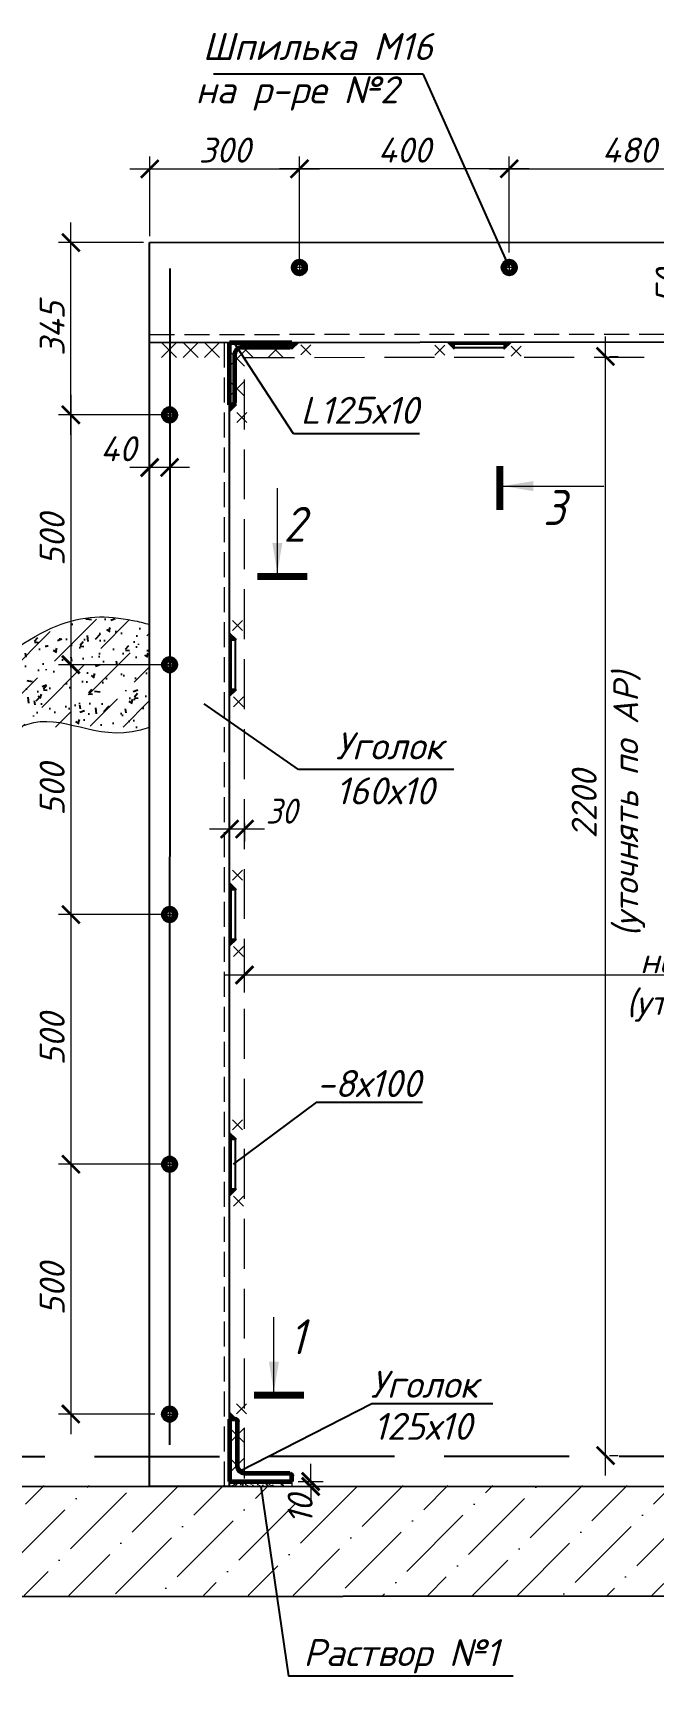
# Model space of a CAD drawing. Header units: millimetres. Extents: x 749182 to 2267578, y 70462 to 311449.
# Drawn here: x 2113906 to 2115148, y 199245 to 202534 of the extents above; entities that cross this region are included whole.
import ezdxf

# ---------------------------------------------------------------- set-up
doc = ezdxf.new("R2010")
doc.units = ezdxf.units.MM
for name, pattern in [('GOST2.303 4', [7, 5, -2, 0]), ('ГОСТ 2.303 4', [7, 5, -2, 0]), ('осеваяX2', [4, 2.5, -0.5, 0.5, -0.5])]:
    doc.linetypes.add(name, pattern=pattern)
doc.layers.get('Defpoints').update_dxf_attribs({"color": 255})
for name, color, linetype, lineweight in [('1Стены', 252, 'Continuous', 25), ('монолит', 176, 'Continuous', 50), ('Оси', 165, 'осеваяX2', 13), ('Размер', 7, 'Continuous', 13), ('сварка', 156, 'Continuous', 9), ('штрих', 8, 'Continuous', 5), ('штриховка кирпич', 42, 'Continuous', 5)]:
    doc.layers.add(name, color=color, linetype=linetype, lineweight=lineweight)
doc.layers.add('CS_UNPLOTTED', color=254, linetype='Continuous', plot=False)
for name, color, linetype in [('металл', 124, 'Continuous'), ('Текст', 7, 'Continuous'), ('Штриховка', 252, 'Continuous')]:
    doc.layers.add(name, color=color, linetype=linetype)
doc.styles.add('GOST 2.304_new', font='isocpeur.ttf', dxfattribs={"width": 0.9, "oblique": 15})
doc.styles.add('М2', font='isocpeui.ttf')
doc.dimstyles.new('SPDS', dxfattribs={"dimscale": 25, "dimtxt": 2.5, "dimasz": 1.77, "dimexe": 1.25, "dimexo": 0.625, "dimtad": 1, "dimdec": 0, "dimrnd": 0.001, "dimtxsty": 'GOST 2.304_new', "dimblk": 'ARCHTICK', "dimcen": 2.5, "dimdle": 2, "dimclrt": 256, "dimazin": 2, "dimtfac": 0.75, "dimtdec": 0, "dimtmove": 1, "dimatfit": 3, "dimfxl": 0, "dimtolj": 1, "dimlwd": 9, "dimlwe": 9, "dimarcsym": 0})
doc.dimstyles.new('SPDS 1_20', dxfattribs={"dimscale": 20, "dimtxt": 2.5, "dimasz": 1.77, "dimexe": 1.25, "dimexo": 0.625, "dimtad": 1, "dimdec": 0, "dimrnd": 0.001, "dimtxsty": 'М2', "dimblk": 'ARCHTICK', "dimcen": 2.5, "dimdle": 2, "dimclrt": 256, "dimadec": 0, "dimazin": 2, "dimtfac": 0.75, "dimtdec": 0, "dimtmove": 1, "dimatfit": 3, "dimfxl": 0, "dimtolj": 1, "dimlwd": 9, "dimlwe": 9, "dimarcsym": 0})

# ---------------------------------------------------------------- blocks, each defined once
blk = doc.blocks.new('_ArchTick')
at = {"color": 0, "linetype": 'ByBlock', "const_width": 0.15}
blk.add_lwpolyline([(-0.5, -0.5), (0.5, 0.5)], dxfattribs=at)
blk = doc.blocks.new('*D2991')
at = {"layer": 'Defpoints', "color": 0, "lineweight": 20, "ltscale": 20, "transparency": 16777216}
for p in [(2114299.9, 200964.2), (2114299.9, 200940.6), (2114329.9, 200964.2)]:
    blk.add_point(p, dxfattribs=at)
at = {"layer": 'Размер', "color": 0, "lineweight": 9, "ltscale": 20, "transparency": 16777216}
for p, q in [((2114369.9, 200940.6), (2114259.9, 200940.6)), ((2114299.9, 200951.7), (2114299.9, 200915.6)), ((2114329.9, 200951.7), (2114329.9, 200915.6))]:
    blk.add_line(p, q, dxfattribs=at)
at = {"layer": 'Размер', "color": 0, "lineweight": 9, "ltscale": 20, "transparency": 16777216, "xscale": 35.4, "yscale": 35.4, "zscale": 35.4}
for p, rotation in [((2114299.9, 200940.6), 179.9999999995553), ((2114329.9, 200940.6), 359.9999999995553)]:
    blk.add_blockref('_ArchTick', p, dxfattribs=dict(at, rotation=rotation))
at = {"layer": 'Размер', "ltscale": 20, "transparency": 16777216, "insert": (2114403.7, 200976.7), "char_height": 50, "attachment_point": 5, "style": 'GOST 2.304_new'}
blk.add_mtext('\\A1;30', dxfattribs=at)
blk = doc.blocks.new('свар')
at = {"layer": 'сварка', "color": 0, "linetype": 'Continuous', "ltscale": 10}
for p, q in [((10, 10), (-10, -10)), ((-10, 10), (10, -10))]:
    blk.add_line(p, q, dxfattribs=at)
blk = doc.blocks.new('м16')
at = {"layer": 'металл', "lineweight": 30, "ltscale": 20}
for p, q in [((-11, 6.4), (0, 12.7)), ((-11, -6.4), (-11, 6.4)), ((0, 12.7), (11, 6.4)), ((11, 6.4), (11, -6.4)), ((0, -12.7), (-11, -6.4)), ((11, -6.4), (0, -12.7))]:
    blk.add_line(p, q, dxfattribs=at)
blk.add_circle((0, 0), 15, dxfattribs=at)
for radius, start, end in [(10.4, 0, 180), (10.4, 180, 0), (6.92, 0, 180), (6.92, 180, 0)]:
    blk.add_arc((0, 0), radius, start, end, dxfattribs=at)
at = {"layer": 'металл', "linetype": 'Continuous', "lineweight": 25, "ltscale": 20}
blk.add_arc((0, 0), 8, 255, 165, dxfattribs=at)
at = {"layer": 'Оси', "ltscale": 20}
for p, q in [((17, 0), (-17.3, 0)), ((0, 17.3), (0, -17.3))]:
    blk.add_line(p, q, dxfattribs=at)
blk = doc.blocks.new('*D3000')
at = {"color": 0, "lineweight": 9, "ltscale": 20, "transparency": 16777216}
for p, q in [((2113982.2, 201809.8), (2113982.2, 201229.8)), ((2114177.4, 201769.8), (2113957.2, 201769.8)), ((2114177.4, 201269.8), (2113957.2, 201269.8))]:
    blk.add_line(p, q, dxfattribs=at)
at = {"layer": 'Defpoints', "color": 0, "lineweight": 20, "ltscale": 20, "transparency": 16777216}
for p in [(2114189.9, 201769.8), (2113982.2, 201269.8), (2114189.9, 201269.8)]:
    blk.add_point(p, dxfattribs=at)
at = {"color": 0, "lineweight": 9, "ltscale": 20, "transparency": 16777216, "xscale": 35.4, "yscale": 35.4, "zscale": 35.4}
for p, rotation in [((2113982.2, 201769.8), 90), ((2113982.2, 201269.8), 270)]:
    blk.add_blockref('_ArchTick', p, dxfattribs=dict(at, rotation=rotation))
at = {"ltscale": 20, "transparency": 16777216, "insert": (2113944.7, 201519.8), "char_height": 50, "attachment_point": 5, "rotation": 90, "style": 'М2'}
blk.add_mtext('\\A1;500', dxfattribs=at)
blk = doc.blocks.new('*D3001')
at = {"color": 0, "lineweight": 9, "ltscale": 20, "transparency": 16777216}
for p, q in [((2113982.2, 201309.8), (2113982.2, 200729.8)), ((2114177.4, 201269.8), (2113957.2, 201269.8)), ((2114177.4, 200769.8), (2113957.2, 200769.8))]:
    blk.add_line(p, q, dxfattribs=at)
at = {"layer": 'Defpoints', "color": 0, "lineweight": 20, "ltscale": 20, "transparency": 16777216}
for p in [(2114189.9, 201269.8), (2113982.2, 200769.8), (2114189.9, 200769.8)]:
    blk.add_point(p, dxfattribs=at)
at = {"color": 0, "lineweight": 9, "ltscale": 20, "transparency": 16777216, "xscale": 35.4, "yscale": 35.4, "zscale": 35.4}
for p, rotation in [((2113982.2, 201269.8), 90), ((2113982.2, 200769.8), 270)]:
    blk.add_blockref('_ArchTick', p, dxfattribs=dict(at, rotation=rotation))
at = {"ltscale": 20, "transparency": 16777216, "insert": (2113944.7, 201019.8), "char_height": 50, "attachment_point": 5, "rotation": 90, "style": 'М2'}
blk.add_mtext('\\A1;500', dxfattribs=at)
blk = doc.blocks.new('*D3002')
at = {"color": 0, "lineweight": 9, "ltscale": 20, "transparency": 16777216}
for p, q in [((2113982.2, 200809.8), (2113982.2, 200230)), ((2114177.4, 200769.8), (2113957.2, 200769.8)), ((2114177.4, 200270), (2113957.2, 200270))]:
    blk.add_line(p, q, dxfattribs=at)
at = {"layer": 'Defpoints', "color": 0, "lineweight": 20, "ltscale": 20, "transparency": 16777216}
for p in [(2114189.9, 200769.8), (2113982.2, 200270), (2114189.9, 200270)]:
    blk.add_point(p, dxfattribs=at)
at = {"color": 0, "lineweight": 9, "ltscale": 20, "transparency": 16777216, "xscale": 35.4, "yscale": 35.4, "zscale": 35.4}
for p, rotation in [((2113982.2, 200769.8), 90), ((2113982.2, 200270), 270)]:
    blk.add_blockref('_ArchTick', p, dxfattribs=dict(at, rotation=rotation))
at = {"ltscale": 20, "transparency": 16777216, "insert": (2113944.7, 200519.9), "char_height": 50, "attachment_point": 5, "rotation": 90, "style": 'М2'}
blk.add_mtext('\\A1;500', dxfattribs=at)
blk = doc.blocks.new('*D3003')
at = {"layer": 'Defpoints', "color": 0, "lineweight": 20, "ltscale": 20, "transparency": 16777216}
for p in [(2114139.9, 201755), (2114179.9, 201752.8), (2114139.9, 201664.5)]:
    blk.add_point(p, dxfattribs=at)
at = {"layer": 'Размер', "color": 0, "lineweight": 9, "ltscale": 20, "transparency": 16777216}
for p, q in [((2114139.9, 201742.5), (2114139.9, 201639.5)), ((2114179.9, 201740.3), (2114179.9, 201639.5)), ((2114219.9, 201664.5), (2114099.9, 201664.5))]:
    blk.add_line(p, q, dxfattribs=at)
at = {"layer": 'Размер', "color": 0, "lineweight": 9, "ltscale": 20, "transparency": 16777216, "xscale": 35.4, "yscale": 35.4, "zscale": 35.4, "rotation": 180}
blk.add_blockref('_ArchTick', (2114139.9, 201664.5), dxfattribs=at)
at = {"layer": 'Размер', "color": 0, "lineweight": 9, "ltscale": 20, "transparency": 16777216, "xscale": 35.4, "yscale": 35.4, "zscale": 35.4}
blk.add_blockref('_ArchTick', (2114179.9, 201664.5), dxfattribs=at)
at = {"layer": 'Размер', "ltscale": 20, "transparency": 16777216, "insert": (2114077, 201702), "char_height": 50, "attachment_point": 5, "style": 'М2'}
blk.add_mtext('\\A1;40', dxfattribs=at)
blk = doc.blocks.new('*D3004')
at = {"color": 0, "lineweight": 9, "ltscale": 20, "transparency": 16777216}
for p, q in [((2114462.3, 199634.8), (2114462.3, 199670.2)), ((2114437.4, 199634.8), (2114487.3, 199634.8)), ((2114437.4, 199624.8), (2114487.3, 199624.8)), ((2114462.3, 199634.8), (2114462.3, 199624.8)), ((2114462.3, 199624.8), (2114462.3, 199589.4))]:
    blk.add_line(p, q, dxfattribs=at)
at = {"layer": 'Defpoints', "color": 0, "lineweight": 20, "ltscale": 20, "transparency": 16777216}
for p in [(2114424.9, 199634.8), (2114424.9, 199624.8), (2114462.3, 199624.8)]:
    blk.add_point(p, dxfattribs=at)
at = {"color": 0, "lineweight": 9, "ltscale": 20, "transparency": 16777216, "xscale": 35.4, "yscale": 35.4, "zscale": 35.4}
for p, rotation in [((2114462.3, 199634.8), 270), ((2114462.3, 199624.8), 90)]:
    blk.add_blockref('_ArchTick', p, dxfattribs=dict(at, rotation=rotation))
at = {"ltscale": 20, "transparency": 16777216, "insert": (2114441.2, 199579.1), "char_height": 50, "attachment_point": 5, "rotation": 90, "style": 'М2'}
blk.add_mtext('\\A1;10', dxfattribs=at)
blk = doc.blocks.new('*D3005')
at = {"color": 0, "lineweight": 9, "ltscale": 20, "transparency": 16777216}
for p, q in [((2113982.2, 200310), (2113982.2, 199729.8)), ((2114054.8, 200270), (2113957.2, 200270)), ((2114150.1, 199769.8), (2113957.2, 199769.8))]:
    blk.add_line(p, q, dxfattribs=at)
at = {"layer": 'Defpoints', "color": 0, "lineweight": 20, "ltscale": 20, "transparency": 16777216}
for p in [(2114067.3, 200270), (2113982.2, 199769.8), (2114162.6, 199769.8)]:
    blk.add_point(p, dxfattribs=at)
at = {"color": 0, "lineweight": 9, "ltscale": 20, "transparency": 16777216, "xscale": 35.4, "yscale": 35.4, "zscale": 35.4}
for p, rotation in [((2113982.2, 200270), 90), ((2113982.2, 199769.8), 270)]:
    blk.add_blockref('_ArchTick', p, dxfattribs=dict(at, rotation=rotation))
at = {"ltscale": 20, "transparency": 16777216, "insert": (2113944.7, 200019.9), "char_height": 50, "attachment_point": 5, "rotation": 90, "style": 'М2'}
blk.add_mtext('\\A1;500', dxfattribs=at)
blk = doc.blocks.new('*D3007')
at = {"color": 0, "lineweight": 9, "ltscale": 20, "transparency": 16777216}
for p, q in [((2114140.2, 202127.3), (2114140.2, 202287.3)), ((2114439.9, 202077.3), (2114439.9, 202287.3)), ((2114100.2, 202262.3), (2114479.9, 202262.3))]:
    blk.add_line(p, q, dxfattribs=at)
at = {"layer": 'Defpoints', "color": 0, "lineweight": 20, "ltscale": 20, "transparency": 16777216}
for p in [(2114439.9, 202262.3), (2114140.2, 202114.8), (2114439.9, 202064.8)]:
    blk.add_point(p, dxfattribs=at)
at = {"color": 0, "lineweight": 9, "ltscale": 20, "transparency": 16777216, "xscale": 35.4, "yscale": 35.4, "zscale": 35.4, "rotation": 180}
blk.add_blockref('_ArchTick', (2114140.2, 202262.3), dxfattribs=at)
at = {"color": 0, "lineweight": 9, "ltscale": 20, "transparency": 16777216, "xscale": 35.4, "yscale": 35.4, "zscale": 35.4}
blk.add_blockref('_ArchTick', (2114439.9, 202262.3), dxfattribs=at)
at = {"ltscale": 20, "transparency": 16777216, "insert": (2114290, 202299.8), "char_height": 50, "attachment_point": 5, "style": 'М2'}
blk.add_mtext('\\A1;300', dxfattribs=at)
blk = doc.blocks.new('*D3008')
at = {"color": 0, "lineweight": 9, "ltscale": 20, "transparency": 16777216}
for p, q in [((2114439.9, 202105.3), (2114439.9, 202287.3)), ((2114859.9, 202094.6), (2114859.9, 202287.3)), ((2114899.9, 202262.3), (2114399.9, 202262.3))]:
    blk.add_line(p, q, dxfattribs=at)
at = {"layer": 'Defpoints', "color": 0, "lineweight": 20, "ltscale": 20, "transparency": 16777216}
for p in [(2114439.9, 202262.3), (2114439.9, 202092.8), (2114859.9, 202082.1)]:
    blk.add_point(p, dxfattribs=at)
at = {"color": 0, "lineweight": 9, "ltscale": 20, "transparency": 16777216, "xscale": 35.4, "yscale": 35.4, "zscale": 35.4, "rotation": 180}
blk.add_blockref('_ArchTick', (2114439.9, 202262.3), dxfattribs=at)
at = {"color": 0, "lineweight": 9, "ltscale": 20, "transparency": 16777216, "xscale": 35.4, "yscale": 35.4, "zscale": 35.4}
blk.add_blockref('_ArchTick', (2114859.9, 202262.3), dxfattribs=at)
at = {"ltscale": 20, "transparency": 16777216, "insert": (2114649.9, 202299.8), "char_height": 50, "attachment_point": 5, "style": 'М2'}
blk.add_mtext('\\A1;400', dxfattribs=at)
blk = doc.blocks.new('*D3009')
at = {"color": 0, "lineweight": 9, "ltscale": 20, "transparency": 16777216}
for p, q in [((2113982.2, 201730), (2113982.2, 202154.8)), ((2114127.7, 202114.8), (2113957.2, 202114.8)), ((2114167.4, 201770), (2113957.2, 201770))]:
    blk.add_line(p, q, dxfattribs=at)
at = {"layer": 'Defpoints', "color": 0, "lineweight": 20, "ltscale": 20, "transparency": 16777216}
for p in [(2113982.2, 202114.8), (2114140.2, 202114.8), (2114179.9, 201770)]:
    blk.add_point(p, dxfattribs=at)
at = {"color": 0, "lineweight": 9, "ltscale": 20, "transparency": 16777216, "xscale": 35.4, "yscale": 35.4, "zscale": 35.4}
for p, rotation in [((2113982.2, 202114.8), 90), ((2113982.2, 201770), 270)]:
    blk.add_blockref('_ArchTick', p, dxfattribs=dict(at, rotation=rotation))
at = {"ltscale": 20, "transparency": 16777216, "insert": (2113944.7, 201942.4), "char_height": 50, "attachment_point": 5, "rotation": 90, "style": 'М2'}
blk.add_mtext('\\A1;345', dxfattribs=at)
blk = doc.blocks.new('*D2994')
at = {"color": 0, "lineweight": 9, "ltscale": 20, "transparency": 16777216}
for p, q in [((2114329.9, 200613.5), (2114329.9, 200673.8)), ((2116344.7, 200497.7), (2116344.7, 200673.8)), ((2114289.9, 200648.8), (2116384.7, 200648.8))]:
    blk.add_line(p, q, dxfattribs=at)
at = {"layer": 'Defpoints', "color": 0, "lineweight": 20, "ltscale": 20, "transparency": 16777216}
for p in [(2116344.7, 200648.8), (2114329.9, 200601), (2116344.7, 200485.2)]:
    blk.add_point(p, dxfattribs=at)
at = {"color": 0, "lineweight": 9, "ltscale": 20, "transparency": 16777216, "xscale": 35.4, "yscale": 35.4, "zscale": 35.4, "rotation": 180}
blk.add_blockref('_ArchTick', (2114329.9, 200648.8), dxfattribs=at)
at = {"color": 0, "lineweight": 9, "ltscale": 20, "transparency": 16777216, "xscale": 35.4, "yscale": 35.4, "zscale": 35.4}
blk.add_blockref('_ArchTick', (2116344.7, 200648.8), dxfattribs=at)
at = {"ltscale": 20, "transparency": 16777216, "insert": (2115358.8, 200628.7), "char_height": 50, "width": 743.323, "attachment_point": 5, "style": 'М2'}
blk.add_mtext('\\A1;не более 2000*\\P(уточнять по АР)', dxfattribs=at)
blk = doc.blocks.new('*D2995')
at = {"layer": 'Defpoints', "color": 0, "lineweight": 20, "ltscale": 20, "transparency": 16777216}
for p in [(2115048.3, 201886.8), (2115052.6, 201886.8), (2115048.3, 199686.8)]:
    blk.add_point(p, dxfattribs=at)
at = {"layer": 'Размер', "color": 0, "lineweight": 9, "ltscale": 20, "transparency": 16777216}
for p, q in [((2115052.6, 199646.8), (2115052.6, 201926.8)), ((2115060.8, 201886.8), (2115077.6, 201886.8)), ((2115060.8, 199686.8), (2115077.6, 199686.8))]:
    blk.add_line(p, q, dxfattribs=at)
at = {"layer": 'Размер', "color": 0, "lineweight": 9, "ltscale": 20, "transparency": 16777216, "xscale": 35.4, "yscale": 35.4, "zscale": 35.4}
for p, rotation in [((2115052.6, 201886.8), 90), ((2115052.6, 199686.8), 270)]:
    blk.add_blockref('_ArchTick', p, dxfattribs=dict(at, rotation=rotation))
at = {"layer": 'Размер', "ltscale": 20, "transparency": 16777216, "insert": (2115058.3, 200990.4), "char_height": 50, "width": 670.583, "attachment_point": 5, "rotation": 90, "style": 'М2'}
blk.add_mtext('\\A1;2200  \\P(уточнять по АР)', dxfattribs=at)
blk = doc.blocks.new('*D2996')
at = {"layer": 'Defpoints', "color": 0, "lineweight": 20, "ltscale": 100, "transparency": 16777216}
for p in [(2115340.3, 202262.3), (2114859.9, 202108.3), (2115340.3, 202082.4)]:
    blk.add_point(p, dxfattribs=at)
at = {"layer": 'Размер', "color": 0, "lineweight": 9, "ltscale": 100, "transparency": 16777216}
for p, q in [((2114859.9, 202120.8), (2114859.9, 202287.3)), ((2115340.3, 202094.9), (2115340.3, 202287.3)), ((2114819.9, 202262.3), (2115380.3, 202262.3))]:
    blk.add_line(p, q, dxfattribs=at)
at = {"layer": 'Размер', "color": 0, "lineweight": 9, "ltscale": 100, "transparency": 16777216, "xscale": 35.4, "yscale": 35.4, "zscale": 35.4, "rotation": 180}
blk.add_blockref('_ArchTick', (2114859.9, 202262.3), dxfattribs=at)
at = {"layer": 'Размер', "color": 0, "lineweight": 9, "ltscale": 100, "transparency": 16777216, "xscale": 35.4, "yscale": 35.4, "zscale": 35.4}
blk.add_blockref('_ArchTick', (2115340.3, 202262.3), dxfattribs=at)
at = {"layer": 'Размер', "ltscale": 100, "transparency": 16777216, "insert": (2115100.1, 202299.8), "char_height": 50, "attachment_point": 5, "style": 'М2'}
blk.add_mtext('\\A1;480', dxfattribs=at)
blk = doc.blocks.new('*D2993')
at = {"layer": 'Defpoints', "color": 0, "lineweight": 20, "ltscale": 100, "transparency": 16777216}
for p in [(2115227.2, 202115.7), (2115215.5, 202066.1), (2115322.9, 202066.1)]:
    blk.add_point(p, dxfattribs=at)
at = {"layer": 'Размер', "color": 0, "lineweight": 9, "ltscale": 100, "transparency": 16777216}
for p, q in [((2115215.5, 202155.7), (2115215.5, 202026.1)), ((2115214.7, 202115.7), (2115190.5, 202115.7)), ((2115310.4, 202066.1), (2115190.5, 202066.1))]:
    blk.add_line(p, q, dxfattribs=at)
at = {"layer": 'Размер', "color": 0, "lineweight": 9, "ltscale": 100, "transparency": 16777216, "xscale": 35.4, "yscale": 35.4, "zscale": 35.4}
for p, rotation in [((2115215.5, 202115.7), 90), ((2115215.5, 202066.1), 270)]:
    blk.add_blockref('_ArchTick', p, dxfattribs=dict(at, rotation=rotation))
at = {"layer": 'Размер', "ltscale": 100, "transparency": 16777216, "insert": (2115178, 202026.1), "char_height": 50, "attachment_point": 5, "rotation": 90, "style": 'М2'}
blk.add_mtext('\\A1;50', dxfattribs=at)

msp = doc.modelspace()

# ---------------------------------------------------------------- hatches: boundary and pattern name
at = {"layer": 'Размер', "ltscale": 20}
h = msp.add_hatch(dxfattribs=at)
h.set_pattern_fill('AR-SAND', color=256, scale=0.3)
h.set_pattern_definition([(37.5, (1340281.855, 552387.058), (-0.48000939, 14.68239712), [0, -11.5824, 0, -12.954, 0, -12.3825]), (7.5, (1340281.855, 552387.058), (13.4856985, 21.504753), [0, -6.2484, 0, -10.4394, 0, -4.0005]), (327.5, (1340272.482, 552387.058), (23.7297711, 0.04311554), [0, -3.81, 0, -13.716, 0, -17.907]), (317.5, (1340272.482, 552387.058), (22.90669357, 6.6878797), [0, -1.905, 0, -8.9916, 0, -10.287])])
h.paths.add_polyline_path([(2114424.8561, 199634.8047), (2114329.8561, 199634.8047), (2114329.8561, 199624.8047), (2114424.8561, 199624.8047)])
h.paths.add_polyline_path([(2114329.8561, 199634.8047), (2114299.8561, 199634.8047), (2114299.8561, 199624.8047), (2114329.8561, 199624.8047)])
at = {"layer": 'сварка', "linetype": 'Continuous', "ltscale": 5}
for points in [[(2114424.866, 201914.8047), (2114424.866, 201901.1612), (2114438.5094, 201914.8047)], [(2114749.7682, 201914.8047), (2114736.1247, 201914.8047), (2114749.7682, 201901.1612)], [(2114849.9638, 201914.8047), (2114863.6072, 201914.8047), (2114849.9638, 201901.1612)], [(2114299.866, 201789.8047), (2114313.5094, 201789.8047), (2114299.866, 201776.1612)], [(2114299.866, 201319.9025), (2114299.866, 201333.5459), (2114313.5094, 201319.9025)], [(2114299.866, 201219.7069), (2114299.866, 201206.0634), (2114313.5094, 201219.7069)], [(2114299.866, 200819.9025), (2114299.866, 200833.5459), (2114313.5094, 200819.9025)], [(2114299.866, 200719.7069), (2114299.866, 200706.0634), (2114313.5094, 200719.7069)], [(2114299.866, 200319.9025), (2114299.866, 200333.5459), (2114313.5094, 200319.9025)], [(2114299.866, 200219.7069), (2114299.866, 200206.0634), (2114313.5094, 200219.7069)], [(2114299.866, 199759.8047), (2114299.866, 199773.4481), (2114313.5094, 199759.8047)]]:
    msp.add_hatch(color=0, dxfattribs=at).paths.add_polyline_path(points, flags=0)
at = {"layer": 'штрих', "ltscale": 15}
h = msp.add_hatch(dxfattribs=at)
h.set_pattern_fill('ANSI36', color=256, scale=20)
h.set_pattern_definition([(45, (-39777409.243, -1371438.85), (33.67596045, 123.47852166), [158.75, -31.75, 0, -31.75])])
h.paths.add_polyline_path([(2113679.8125, 199626.8098), (2113679.8125, 199406.8098), (2116810.8792, 199406.8098), (2116810.8792, 199626.8098)])
at = {"layer": 'Штриховка', "ltscale": 100}
h = msp.add_hatch(dxfattribs=at)
h.set_pattern_fill('AR-CONC', scale=0.5)
h.set_pattern_definition([(50, (-39704670.89, -1316728.14), (91.0923345, -7.96954277), [9.525, -104.775]), (355, (-39704670.89, -1316728.14), (-17.62171071, 95.52842262), [7.62, -83.82029209]), (100.4514447, (-39704663.3, -1316728.81), (73.47062355, 87.55887596), [8.0950044, -89.0451223]), (46.1842, (-39704670.89, -1316702.74), (135.53952045, -21.02116397), [14.2875, -157.1625]), (96.6355576, (-39704659.6, -1316704.5), (118.70206703, 123.7130623), [12.14251157, -133.5678041]), (351.18415117, (-39704670.89, -1316702.74), (118.70206703, 123.7130623), [11.42998353, -125.72986596]), (21, (-39704658.19, -1316709.09), (75.80719563, -51.1325991), [9.525, -104.775]), (326, (-39704658.19, -1316709.09), (30.90101417, 92.09398306), [7.62, -83.82]), (71.451445, (-39704651.875, -1316713.35), (106.70820964, 40.96138444), [8.0950044, -89.0449688]), (37.5, (-39704670.892, -1316728.143), (1.544301625, 42.277519437), [0, -82.804, 0, -85.09, 0, -84.1375]), (7.5, (-39704670.89, -1316728.143), (33.409831255, 50.09028741), [0, -48.514, 0, -80.899, 0, -32.0675]), (327.5, (-39704699.213, -1316728.143), (67.795297583, -2.864371996), [0, -31.75, 0, -99.06, 0, -131.445]), (317.5, (-39704711.913, -1316728.14), (74.06459069, 12.71324552), [0, -41.275, 0, -65.786, 0, -93.345])])
edge = h.paths.add_edge_path()
edge.add_spline(control_points=[(2114139.866, 201350.2831), (2114128.6898, 201353.4409), (2114009.6032, 201382.1733), (2113918.7275, 201357.9762), (2113756.4381, 201204.5644)], knot_values=[0, 0, 0, 0, 28.268924197, 299.190779204, 299.190779204, 299.190779204, 299.190779204], degree=3, periodic=0)
edge.add_spline(control_points=[(2113756.4381, 201204.5644), (2113691.5069, 201170.1045), (2113762.9286, 201056.8002), (2113934.1858, 201203.9291), (2114034.5747, 201111.0652), (2114133.6193, 201142.3454), (2114139.866, 201144.6301)], knot_values=[624.98540237, 624.98540237, 624.98540237, 624.98540237, 809.346712456, 941.672141688, 1203.71855065, 1221.227201709, 1221.227201709, 1221.227201709, 1221.227201709], degree=3, periodic=0)
edge.add_line((2114139.866, 201144.6301), (2114139.866, 201350.2831))
at = {"layer": 'штриховка кирпич', "ltscale": 20}
h = msp.add_hatch(dxfattribs=at)
h.set_pattern_fill('ANSI36', color=0, scale=15)
h.set_pattern_definition([(45, (1340361.865, 553140.213), (25.2569703, 92.6088912), [119.0625, -23.8125, 0, -23.8125])])
edge = h.paths.add_edge_path()
edge.add_spline(control_points=[(2114139.866, 201350.2831), (2114128.6898, 201353.4409), (2114009.6032, 201382.1733), (2113929.5406, 201336.4893), (2113865.0228, 201296.5288)], knot_values=[0, 0, 0, 0, 28.268924197, 299.190779204, 299.190779204, 299.190779204, 299.190779204], degree=3, periodic=0)
edge.add_spline(control_points=[(2113865.0228, 201296.5288), (2113735.2926, 201188.6551), (2113744.3576, 201117.8466), (2113844.5743, 201125.9792), (2113946.8419, 201154.9446), (2114133.6193, 201142.3454), (2114139.866, 201144.6301)], knot_values=[624.98540237, 624.98540237, 624.98540237, 624.98540237, 809.346712456, 941.672141688, 1203.71855065, 1221.227201709, 1221.227201709, 1221.227201709, 1221.227201709], degree=3, periodic=0)
edge.add_line((2114139.866, 201144.6301), (2114139.866, 201350.2831))

# ---------------------------------------------------------------- linework, layer by layer
at = {"ltscale": 100}
for p, q in [((2114267.4408, 202452.4157), (2114686.5308, 202452.4157)), ((2114686.5308, 202452.4157), (2114859.866, 202064.8047)), ((2114427.9946, 201731.8729), (2114311.6811, 201909.8225)), ((2114680.1844, 201731.8729), (2114427.9946, 201731.8729)), ((2114474.0689, 200393.917), (2114306.895, 200269.8048)), ((2114474.0689, 200393.917), (2114686.4842, 200393.917)), ((2114584.9161, 199790.1776), (2114319.9665, 199654.9052)), ((2114827.1587, 199790.1776), (2114584.9161, 199790.1776))]:
    msp.add_line(p, q, dxfattribs=at)
at = {"ltscale": 20}
msp.add_line((2114437.8587, 201060.1843), (2114248.8149, 201191.4793), dxfattribs=at)
at = {"color": 0, "ltscale": 20}
msp.add_lwpolyline([(2114749.1422, 201060.1843), (2114437.8587, 201060.1843)], dxfattribs=at)
at = {"layer": '1Стены', "color": 0, "linetype": 'ГОСТ 2.303 4', "lineweight": 13, "ltscale": 10}
for p, q in [((2114139.866, 201930.8047), (2116534.7026, 201932.8098)), ((2114289.866, 199624.8047), (2114289.866, 201914.8047))]:
    msp.add_line(p, q, dxfattribs=at)
at = {"layer": '1Стены', "color": 0, "linetype": 'ГОСТ 2.303 4', "lineweight": 13, "ltscale": 20}
for p, q in [((2114329.866, 201884.8047), (2116344.7026, 201886.8098)), ((2114329.866, 199640.8047), (2114329.866, 201884.8047))]:
    msp.add_line(p, q, dxfattribs=at)
at = {"layer": '1Стены', "color": 0, "linetype": 'GOST2.303 4', "ltscale": 50}
msp.add_line((2113679.8125, 199684.8047), (2116810.8792, 199686.8098), dxfattribs=at)
at = {"layer": '1Стены', "color": 0, "linetype": 'ГОСТ 2.303 4', "lineweight": 13, "ltscale": 50}
msp.add_line((2114299.866, 199624.8047), (2116374.6928, 199626.8098), dxfattribs=at)
at = {"layer": 'CS_UNPLOTTED', "ltscale": 20}
msp.add_line((2114180.1756, 202063.0889), (2114179.866, 199708.0683), dxfattribs=at)
at = {"layer": 'металл', "color": 0, "ltscale": 20}
for p, q in [((2114139.866, 202114.8047), (2116534.7026, 202116.8098)), ((2114139.866, 199624.8047), (2114139.866, 202114.8047)), ((2114139.866, 201914.8047), (2116534.7026, 201916.8098)), ((2114299.866, 199624.8047), (2114299.866, 201914.8047)), ((2114299.8561, 199624.8047), (2114139.866, 199624.8047))]:
    msp.add_line(p, q, dxfattribs=at)
at = {"layer": 'металл', "color": 0, "linetype": 'Continuous', "lineweight": 60, "ltscale": 20}
for p, q in [((2114299.866, 201789.8047), (2114299.866, 201914.8047)), ((2114299.866, 201914.8047), (2114424.866, 201914.8047)), ((2114309.866, 201890.8047), (2114309.866, 201794.4047)), ((2114420.266, 201904.8047), (2114323.866, 201904.8047)), ((2114424.866, 201914.8047), (2114424.866, 201909.4047)), ((2114305.266, 201789.8047), (2114299.866, 201789.8047))]:
    msp.add_line(p, q, dxfattribs=at)
at = {"layer": 'металл', "color": 0, "linetype": 'Continuous', "lineweight": 60, "ltscale": 20, "extrusion": (0, 0, -1)}
for p, q in [((2114299.866, 199759.8047), (2114299.866, 199634.8047)), ((2114311.266, 199759.8047), (2114299.866, 199759.8047)), ((2114315.866, 199664.8047), (2114315.866, 199755.2047)), ((2114299.866, 199634.8047), (2114424.866, 199634.8047)), ((2114420.266, 199650.8047), (2114329.866, 199650.8047)), ((2114424.866, 199634.8047), (2114424.866, 199646.2047))]:
    msp.add_line(p, q, dxfattribs=at)
at = {"layer": 'металл', "color": 0, "ltscale": 20}
for points in [[(2114849.866, 201911.7956), (2114849.866, 201903.7956), (2114749.866, 201903.7956), (2114749.866, 201911.7956)], [(2114302.875, 201319.8047), (2114310.875, 201319.8047), (2114310.875, 201219.8047), (2114302.875, 201219.8047)], [(2114302.875, 200819.8047), (2114310.875, 200819.8047), (2114310.875, 200719.8047), (2114302.875, 200719.8047)], [(2114302.875, 200319.8047), (2114310.875, 200319.8047), (2114310.875, 200219.8047), (2114302.875, 200219.8047)]]:
    msp.add_lwpolyline(points, close=True, dxfattribs=at)
at = {"layer": 'металл', "color": 0, "linetype": 'Continuous', "lineweight": 60, "ltscale": 20}
for centre, radius, start, end in [((2114323.866, 201890.8047), 14, 90, 180), ((2114420.266, 201909.4047), 4.6, 270, 0), ((2114305.266, 201794.4047), 4.6, 270, 0)]:
    msp.add_arc(centre, radius, start, end, dxfattribs=at)
at = {"layer": 'металл', "color": 0, "linetype": 'Continuous', "lineweight": 60, "ltscale": 20, "extrusion": (0, 0, -1)}
for centre, radius, start, end in [((-2114311.266, 199755.2047), 4.6, 90, 180), ((-2114329.866, 199664.8047), 14, 270, 0), ((-2114420.266, 199646.2047), 4.6, 90, 180)]:
    msp.add_arc(centre, radius, start, end, dxfattribs=at)
at = {"layer": 'монолит', "color": 0, "lineweight": 25, "ltscale": 100}
for p, q in [((2113679.8125, 199624.8047), (2116810.8792, 199626.8098)), ((2113679.8125, 199404.8047), (2116810.8792, 199406.8098))]:
    msp.add_line(p, q, dxfattribs=at)
at = {"layer": 'Размер', "linetype": 'Continuous', "ltscale": 20}
for p, q in [((2114847.6907, 201627.2965), (2115048.9268, 201627.2965)), ((2114395.5766, 201453.4199), (2114395.5766, 201623.4199)), ((2114388.6463, 199814.5516), (2114388.6463, 199963.873))]:
    msp.add_line(p, q, dxfattribs=at)
at = {"layer": 'Размер', "color": 0, "linetype": 'Continuous', "ltscale": 20, "const_width": 14}
for points in [[(2114840.6907, 201579.2965), (2114840.6907, 201667.2965)], [(2114455.5766, 201446.4199), (2114355.5766, 201446.4199)], [(2114448.6463, 199807.5516), (2114348.6463, 199807.5516)]]:
    msp.add_lwpolyline(points, dxfattribs=at)
at = {"layer": 'Размер', "color": 0, "ltscale": 20}
msp.add_lwpolyline([(2114299.8561, 199634.8047), (2114424.8561, 199634.8047), (2114424.8561, 199624.8047), (2114299.8561, 199624.8047)], close=True, dxfattribs=at)
at = {"layer": 'Размер', "linetype": 'Continuous', "ltscale": 20}
for points in [[(2114847.6907, 201627.2965), (2114907.7807, 201637.3521), (2114907.7807, 201617.2409)], [(2114395.5766, 201453.4199), (2114385.521, 201513.5099), (2114405.6322, 201513.5099)], [(2114388.6463, 199814.5516), (2114378.5907, 199874.6417), (2114398.7019, 199874.6417)]]:
    msp.add_solid(points, dxfattribs=at)
at = {"layer": 'сварка', "color": 0, "linetype": 'Continuous', "ltscale": 15}
for p, q in [((2114193.5169, 201914.8047), (2114163.5169, 201884.8047)), ((2114163.5169, 201914.8047), (2114193.5169, 201884.8047)), ((2114236.8278, 201914.8047), (2114206.8278, 201884.8047)), ((2114206.8278, 201914.8047), (2114236.8278, 201884.8047)), ((2114279.555, 201914.8047), (2114249.555, 201884.8047)), ((2114249.555, 201914.8047), (2114279.555, 201884.8047)), ((2114424.866, 201914.8047), (2114299.866, 201914.8047)), ((2114299.866, 201789.8047), (2114299.866, 201914.8047)), ((2114299.866, 201867.3047), (2114329.866, 201897.3047)), ((2114299.866, 201897.3047), (2114329.866, 201867.3047)), ((2114347.366, 201914.8047), (2114317.366, 201884.8047)), ((2114317.366, 201914.8047), (2114347.366, 201884.8047)), ((2114407.366, 201914.8047), (2114377.366, 201884.8047)), ((2114377.366, 201914.8047), (2114407.366, 201884.8047)), ((2114299.866, 201807.3047), (2114329.866, 201837.3047)), ((2114299.866, 201837.3047), (2114329.866, 201807.3047)), ((2114299.8561, 199759.8047), (2114299.8561, 199634.8047)), ((2114299.8561, 199742.3047), (2114329.8561, 199712.3047)), ((2114299.8561, 199712.3047), (2114329.8561, 199742.3047)), ((2114299.8561, 199682.3047), (2114329.8561, 199652.3047)), ((2114299.8561, 199652.3047), (2114329.8561, 199682.3047))]:
    msp.add_line(p, q, dxfattribs=at)
at = {"layer": 'сварка', "color": 0, "linetype": 'Continuous', "ltscale": 5}
for p, q in [((2114424.866, 201914.8047), (2114424.866, 201901.1612)), ((2114424.866, 201901.1612), (2114438.5094, 201914.8047)), ((2114438.5094, 201914.8047), (2114424.866, 201914.8047)), ((2114749.7682, 201914.8047), (2114736.1247, 201914.8047)), ((2114736.1247, 201914.8047), (2114749.7682, 201901.1612)), ((2114749.7682, 201901.1612), (2114749.7682, 201914.8047)), ((2114849.9638, 201914.8047), (2114863.6072, 201914.8047)), ((2114863.6072, 201914.8047), (2114849.9638, 201901.1612)), ((2114849.9638, 201901.1612), (2114849.9638, 201914.8047)), ((2114299.866, 201789.8047), (2114313.5094, 201789.8047)), ((2114313.5094, 201789.8047), (2114299.866, 201776.1612)), ((2114299.866, 201776.1612), (2114299.866, 201789.8047)), ((2114299.866, 201319.9025), (2114299.866, 201333.5459)), ((2114299.866, 201333.5459), (2114313.5094, 201319.9025)), ((2114313.5094, 201319.9025), (2114299.866, 201319.9025)), ((2114299.866, 201219.7069), (2114299.866, 201206.0634)), ((2114299.866, 201206.0634), (2114313.5094, 201219.7069)), ((2114313.5094, 201219.7069), (2114299.866, 201219.7069)), ((2114299.866, 200819.9025), (2114299.866, 200833.5459)), ((2114299.866, 200833.5459), (2114313.5094, 200819.9025)), ((2114313.5094, 200819.9025), (2114299.866, 200819.9025)), ((2114299.866, 200719.7069), (2114299.866, 200706.0634)), ((2114299.866, 200706.0634), (2114313.5094, 200719.7069)), ((2114313.5094, 200719.7069), (2114299.866, 200719.7069)), ((2114299.866, 200319.9025), (2114299.866, 200333.5459)), ((2114299.866, 200333.5459), (2114313.5094, 200319.9025)), ((2114313.5094, 200319.9025), (2114299.866, 200319.9025)), ((2114299.866, 200219.7069), (2114299.866, 200206.0634)), ((2114299.866, 200206.0634), (2114313.5094, 200219.7069)), ((2114313.5094, 200219.7069), (2114299.866, 200219.7069)), ((2114299.866, 199759.8047), (2114299.866, 199773.4481)), ((2114299.866, 199773.4481), (2114313.5094, 199759.8047)), ((2114313.5094, 199759.8047), (2114299.866, 199759.8047))]:
    msp.add_line(p, q, dxfattribs=at)
at = {"layer": 'Текст', "ltscale": 20}
for p in [(2114362.3561, 199624.8047), (2114867.4094, 199245.2869)]:
    msp.add_line(p, (2114417.6158, 199245.2869), dxfattribs=at)
at = {"layer": 'штриховка кирпич', "color": 0, "ltscale": 20}
for points, knots in [([(2113756.4381, 201204.5644), (2113918.7275, 201357.9762), (2114009.6032, 201382.1733), (2114128.6898, 201353.4409), (2114139.866, 201350.2831)], [0, 0, 0, 0, 270.921855007, 299.190779204, 299.190779204, 299.190779204, 299.190779204]), ([(2114139.866, 201144.6301), (2114133.6193, 201142.3454), (2114034.5747, 201111.0652), (2113934.1858, 201203.9291), (2113762.9286, 201056.8002), (2113691.5069, 201170.1045), (2113756.4381, 201204.5644)], [624.98540237, 624.98540237, 624.98540237, 624.98540237, 642.494053429, 904.540462392, 1036.865891624, 1221.227201709, 1221.227201709, 1221.227201709, 1221.227201709])]:
    msp.add_open_spline(points, degree=3, knots=knots, dxfattribs=at)

# ---------------------------------------------------------------- block references
at = {"layer": 'Размер'}
for p in [(2114439.866, 202064.8047), (2114859.866, 202064.8047)]:
    msp.add_blockref('м16', p, dxfattribs=at)
at = {"layer": 'Размер', "color": 0}
for p in [(2114452.9123, 201900.0756), (2114721.1356, 201899.0493), (2114874.0096, 201897.0457), (2114324.1657, 201764.855)]:
    msp.add_blockref('свар', p, dxfattribs=at)
at = {"layer": 'Размер', "xscale": -1, "rotation": 89.99999999988889}
for p in [(2114179.866, 201769.8047), (2114179.866, 201769.8047), (2114179.866, 201269.8047), (2114179.866, 200769.8047), (2114179.866, 200269.8047), (2114179.866, 199769.8047)]:
    msp.add_blockref('м16', p, dxfattribs=at)
at = {"layer": 'Размер', "color": 0, "xscale": -1, "rotation": 89.99999999762781}
for p in [(2114315.6213, 201348.5351), (2114317.625, 201195.661), (2114315.6213, 200848.5351), (2114317.625, 200695.661), (2114315.6213, 200348.5351), (2114317.625, 200195.661), (2114324.0403, 199780.0183)]:
    msp.add_blockref('свар', p, dxfattribs=at)

# ---------------------------------------------------------------- texts
at = {"color": 0, "ltscale": 20, "insert": (2114512.2352, 201134.1843), "char_height": 54, "width": 274.710988, "attachment_point": 1, "style": 'М2'}
msp.add_mtext('Уголок 160х10', dxfattribs=at)
at = {"layer": 'Размер', "linetype": 'Continuous', "ltscale": 20, "style": 'GOST 2.304_new', "oblique": 15, "width": 0.9}
for s, p in [('3', (2114927.6907, 201549.2965)), ('2', (2114408.1291, 201515.7234)), ('1', (2114419.568, 199889.6751))]:
    msp.add_text(s, height=70, dxfattribs=at).set_placement(p)
at = {"layer": 'Текст', "ltscale": 20, "style": 'М2'}
for s, p in [('Шпилька М16', (2114246.2144, 202480.0925)), ('на р-ре №2', (2114231.8508, 202393.5022)), ('L125х10', (2114442.1475, 201752.0089)), ('-8х100', (2114474.0689, 200404.4869)), ('Уголок', (2114582.0005, 199802.4114)), ('125х10', (2114587.7711, 199718.2713)), ('Раствор №1', (2114447.6158, 199265.2869))]:
    msp.add_text(s, height=54, dxfattribs=at).set_placement(p)

# ---------------------------------------------------------------- dimensions: what is measured, and where the dimension line sits
at = {"ltscale": 20}
dim = msp.add_linear_dim(base=(2114439.866, 202262.3304), p1=(2114140.2231, 202114.805), p2=(2114439.866, 202064.8047), dimstyle='SPDS', override={"dimscale": 20, "dimtxsty": 'М2', "dimfxl": 1.25, "dimtfill": 0, "dimarcsym": 1}, dxfattribs=at)
dim.commit()
dim.dimension.update_dxf_attribs({"geometry": '*D3007', "text_midpoint": (2114290.0445, 202299.8304)})
dim = msp.add_linear_dim(base=(2114439.866, 202262.3304), p1=(2114859.866, 202082.0903), p2=(2114439.866, 202092.7886), text='400', dimstyle='SPDS', override={"dimscale": 20, "dimtxsty": 'М2', "dimfxl": 1.25, "dimtfill": 0, "dimarcsym": 1}, dxfattribs=at)
dim.commit()
dim.dimension.update_dxf_attribs({"geometry": '*D3008', "text_midpoint": (2114649.866, 202299.8304)})
for base, p1, p2, picture, middle in [((2113982.1611, 202114.805), (2114179.866, 201769.9772), (2114140.2231, 202114.805), '*D3009', (2113944.6611, 201942.3911)), ((2113982.1611, 201269.8047), (2114189.866, 201769.8047), (2114189.866, 201269.8047), '*D3000', (2113944.6611, 201519.8047)), ((2113982.1611, 200769.8047), (2114189.866, 201269.8047), (2114189.866, 200769.8047), '*D3001', (2113944.6611, 201019.8047)), ((2113982.1611, 200269.9772), (2114189.866, 200769.8047), (2114189.866, 200269.9772), '*D3002', (2113944.6611, 200519.891)), ((2113982.1611, 199769.8047), (2114067.2635, 200269.9772), (2114162.5803, 199769.8047), '*D3005', (2113944.6611, 200019.891))]:
    dim = msp.add_linear_dim(base=base, p1=p1, p2=p2, angle=90, dimstyle='SPDS', override={"dimscale": 20, "dimtxsty": 'М2', "dimfxl": 1.25, "dimtfill": 0, "dimarcsym": 1}, dxfattribs=at)
    dim.commit()
    dim.dimension.update_dxf_attribs({"geometry": picture, "text_midpoint": middle})
dim = msp.add_linear_dim(base=(2116344.7026, 200648.7859), p1=(2114329.866, 200601.001), p2=(2116344.7026, 200485.1809), text='не более 2000*\\P(уточнять по АР)', dimstyle='SPDS', override={"dimscale": 20, "dimtxsty": 'М2', "dimfxl": 1.25, "dimtfill": 0, "dimarcsym": 1}, dxfattribs=at)
dim.commit()
dim.dimension.update_dxf_attribs({"geometry": '*D2994', "text_midpoint": (2115358.8024, 200539.5541), "dimtype": 160})
dim = msp.add_linear_dim(base=(2114462.2708, 199624.8047), p1=(2114424.866, 199634.8047), p2=(2114424.866, 199624.8047), angle=90, dimstyle='SPDS', override={"dimscale": 20, "dimtxsty": 'М2', "dimfxl": 1.25, "dimtfill": 0, "dimarcsym": 1}, dxfattribs=at)
dim.commit()
dim.dimension.update_dxf_attribs({"geometry": '*D3004', "text_midpoint": (2114478.6699, 199579.1422), "dimtype": 160})
at = {"layer": 'Размер', "ltscale": 100}
dim = msp.add_linear_dim(base=(2115340.2843, 202262.3304), p1=(2114859.866, 202108.2876), p2=(2115340.2843, 202082.4351), dimstyle='SPDS 1_20', override={"dimtxsty": 'М2'}, dxfattribs=at)
dim.commit()
dim.dimension.update_dxf_attribs({"geometry": '*D2996', "text_midpoint": (2115100.0751, 202299.8304)})
dim = msp.add_linear_dim(base=(2115215.5487, 202066.1495), p1=(2115227.1881, 202115.715), p2=(2115322.9391, 202066.1495), angle=90, dimstyle='SPDS 1_20', override={"dimtxsty": 'М2'}, dxfattribs=at)
dim.commit()
dim.dimension.update_dxf_attribs({"geometry": '*D2993', "text_midpoint": (2115215.5487, 202026.1495), "dimtype": 160})
at = {"layer": 'Размер', "ltscale": 20}
dim = msp.add_linear_dim(base=(2115052.5674, 201886.8098), p1=(2115048.3008, 199686.8098), p2=(2115048.3008, 201886.8098), angle=90, text='2200  \\P(уточнять по АР)', dimstyle='SPDS 1_20', override={"dimtxsty": 'М2'}, dxfattribs=at)
dim.commit()
dim.dimension.update_dxf_attribs({"geometry": '*D2995', "text_midpoint": (2115147.4968, 200990.4439), "dimtype": 160})
for base, p1, p2, override, picture, middle, dimtype in [((2114139.866, 201664.534), (2114179.866, 201752.8047), (2114139.866, 201755.022), {"dimscale": 20, "dimtxsty": 'М2', "dimfxl": 1.25, "dimtfill": 0, "dimarcsym": 1}, '*D3003', (2114076.9649, 201664.534), 160), ((2114299.866, 200940.6109), (2114329.866, 200964.1938), (2114299.866, 200964.1938), {"dimscale": 20, "dimtxsty": 'GOST 2.304_new', "dimfxl": 1.25, "dimtfill": 0, "dimarcsym": 1}, '*D2991', (2114403.6728, 200939.2237), 161)]:
    dim = msp.add_linear_dim(base=base, p1=p1, p2=p2, angle=180, dimstyle='SPDS', override=override, dxfattribs=at)
    dim.commit()
    dim.dimension.update_dxf_attribs({"geometry": picture, "text_midpoint": middle, "dimtype": dimtype})

doc.saveas('drawing.dxf')
